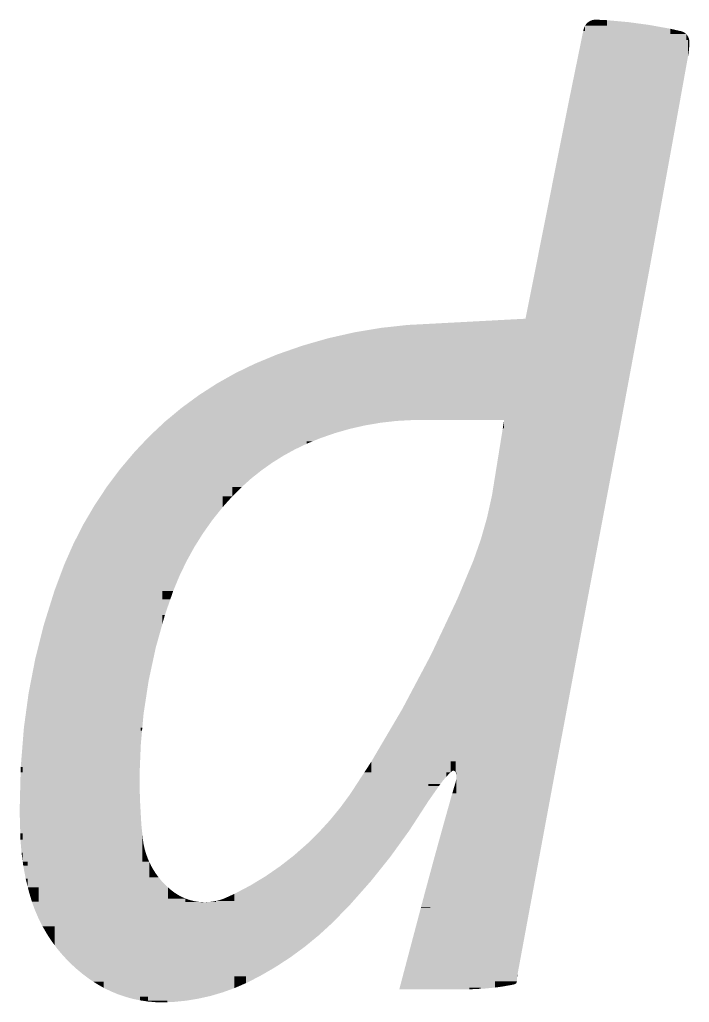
# Model space of a CAD drawing. Extents: x 149 to 8866, y 149 to 4853.
# Drawn here: x 5353.22 to 5380.4, y 4692.67 to 4732.54 of the extents above; entities that cross this region are included whole.
import ezdxf

# ---------------------------------------------------------------- set-up
doc = ezdxf.new("R2010")
doc.units = 0
doc.layers.add('L1D0', color=1, linetype='CONTINUOUS')

msp = doc.modelspace()

# ---------------------------------------------------------------- linework, layer by layer
at = {"layer": 'L1D0'}
for points in [[(5376.194, 4732.338), (5376.226, 4732.379), (5376.262, 4732.338), (5376.262, 4732.415)], [(5376.262, 4732.415), (5376.303, 4732.448), (5376.346, 4732.415), (5376.346, 4732.476)], [(5376.262, 4732.295), (5376.262, 4732.415), (5376.618, 4732.295), (5376.618, 4732.415)], [(5376.346, 4732.476), (5376.392, 4732.5), (5376.49, 4732.476), (5376.49, 4732.5)], [(5376.346, 4732.415), (5376.346, 4732.476), (5376.618, 4732.415), (5376.618, 4732.476)], [(5376.392, 4732.5), (5376.44, 4732.519), (5376.49, 4732.5), (5376.49, 4732.533)], [(5376.49, 4732.533), (5376.541, 4732.541), (5376.541, 4732.533)], [(5376.49, 4732.476), (5376.49, 4732.533), (5376.618, 4732.476), (5376.618, 4732.533)], [(5376.541, 4732.533), (5376.541, 4732.541), (5376.592, 4732.533), (5376.592, 4732.544)], [(5376.592, 4732.533), (5376.592, 4732.544), (5376.618, 4732.533), (5376.618, 4732.543)], [(5376.618, 4732.295), (5376.618, 4732.543), (5377.053, 4732.295), (5377.053, 4732.523)], [(5377.053, 4732.386), (5377.053, 4732.523), (5378.35, 4732.386), (5377.919, 4732.444)], [(5375.884, 4731.065), (5376.092, 4732.084), (5378.35, 4731.065), (5378.35, 4732.084)], [(5376.092, 4732.084), (5376.097, 4732.108), (5376.166, 4732.084), (5376.166, 4732.108)], [(5376.097, 4732.108), (5376.11, 4732.155), (5376.166, 4732.108), (5376.166, 4732.155)], [(5376.11, 4732.155), (5376.124, 4732.202), (5376.166, 4732.155), (5376.166, 4732.202)], [(5376.124, 4732.202), (5376.134, 4732.225), (5376.166, 4732.202), (5376.166, 4732.225)], [(5376.134, 4732.225), (5376.143, 4732.249), (5376.166, 4732.225), (5376.166, 4732.249)], [(5376.143, 4732.249), (5376.166, 4732.295), (5376.166, 4732.249)], [(5376.166, 4732.295), (5376.194, 4732.338), (5376.262, 4732.295), (5376.262, 4732.338)], [(5376.166, 4732.084), (5376.166, 4732.295), (5377.053, 4732.084), (5377.053, 4732.295)], [(5377.053, 4732.084), (5377.053, 4732.386), (5378.35, 4732.084), (5378.35, 4732.386)], [(5378.35, 4732.173), (5378.35, 4732.386), (5379.634, 4732.173), (5378.78, 4732.328)], [(5378.35, 4731.715), (5378.35, 4732.173), (5379.634, 4731.715), (5379.634, 4732.173)], [(5379.634, 4732.072), (5379.634, 4732.173), (5380.079, 4732.072), (5380.056, 4732.077)], [(5379.634, 4731.957), (5379.634, 4732.072), (5380.079, 4731.957), (5380.079, 4732.072)], [(5380.079, 4732.039), (5380.079, 4732.072), (5380.163, 4732.039), (5380.122, 4732.058)], [(5380.079, 4732.015), (5380.079, 4732.039), (5380.203, 4732.015), (5380.163, 4732.039)], [(5380.079, 4731.957), (5380.079, 4732.015), (5380.203, 4731.957), (5380.203, 4732.015)], [(5380.203, 4731.957), (5380.203, 4732.015), (5380.273, 4731.957), (5380.24, 4731.988)], [(5378.35, 4731.065), (5378.35, 4731.715), (5380.348, 4731.065), (5380.348, 4731.715)], [(5379.634, 4731.715), (5379.634, 4731.957), (5380.273, 4731.715), (5380.273, 4731.957)], [(5380.273, 4731.886), (5380.273, 4731.957), (5380.331, 4731.886), (5380.304, 4731.923)], [(5380.273, 4731.846), (5380.273, 4731.886), (5380.353, 4731.846), (5380.331, 4731.886)], [(5380.273, 4731.804), (5380.273, 4731.846), (5380.372, 4731.804), (5380.353, 4731.846)], [(5380.273, 4731.76), (5380.273, 4731.804), (5380.386, 4731.76), (5380.372, 4731.804)], [(5380.273, 4731.715), (5380.273, 4731.76), (5380.395, 4731.715), (5380.386, 4731.76)], [(5380.348, 4731.67), (5380.348, 4731.715), (5380.4, 4731.67), (5380.395, 4731.715)], [(5380.348, 4731.55), (5380.348, 4731.67), (5380.4, 4731.55), (5380.4, 4731.67)], [(5380.348, 4731.355), (5380.348, 4731.55), (5380.388, 4731.355), (5380.4, 4731.55)], [(5380.348, 4731.065), (5380.348, 4731.355), (5380.365, 4731.161), (5380.388, 4731.355)], [(5375.746, 4730.392), (5375.884, 4731.065), (5380.226, 4730.392), (5380.348, 4731.065)], [(5375.55, 4729.433), (5375.746, 4730.392), (5380.053, 4729.433), (5380.226, 4730.392)], [(5375.336, 4728.371), (5375.357, 4728.474), (5375.55, 4728.371), (5375.55, 4729.433)], [(5375.55, 4728.371), (5375.55, 4729.433), (5379.861, 4728.371), (5380.053, 4729.433)], [(5375.132, 4727.352), (5375.336, 4728.371), (5379.676, 4727.352), (5379.861, 4728.371)], [(5374.909, 4726.23), (5375.132, 4727.352), (5379.472, 4726.23), (5379.676, 4727.352)], [(5374.799, 4725.677), (5374.909, 4726.23), (5379.372, 4725.677), (5379.472, 4726.23)], [(5374.187, 4722.603), (5374.799, 4725.677), (5378.813, 4722.603), (5379.372, 4725.677)], [(5373.75, 4720.41), (5374.187, 4722.603), (5378.405, 4720.41), (5378.813, 4722.603)], [(5367.877, 4720.037), (5368.959, 4720.156), (5369.502, 4720.037), (5369.502, 4720.184)], [(5369.502, 4719.532), (5369.502, 4720.184), (5373.75, 4719.532), (5373.75, 4720.41)], [(5373.75, 4719.532), (5373.75, 4720.41), (5378.242, 4719.532), (5378.405, 4720.41)], [(5364.695, 4719.316), (5365.741, 4719.616), (5366.803, 4719.316), (5366.803, 4719.857)], [(5366.803, 4719.316), (5366.803, 4719.857), (5367.877, 4719.316), (5367.877, 4720.037)], [(5367.877, 4719.316), (5367.877, 4720.037), (5369.502, 4719.316), (5369.502, 4720.037)], [(5363.164, 4718.749), (5363.667, 4718.958), (5364.695, 4718.749), (5364.695, 4719.316)], [(5364.695, 4717.309), (5364.695, 4719.316), (5369.502, 4717.309), (5369.502, 4719.316)], [(5369.502, 4717.309), (5369.502, 4719.532), (5377.828, 4717.309), (5378.242, 4719.532)], [(5361.982, 4718.205), (5362.763, 4718.583), (5363.164, 4718.205), (5363.164, 4718.749)], [(5363.164, 4718.205), (5363.164, 4718.749), (5364.695, 4718.205), (5364.695, 4718.749)], [(5360.495, 4717.309), (5361.225, 4717.779), (5361.982, 4717.309), (5361.982, 4718.205)], [(5361.982, 4717.309), (5361.982, 4718.205), (5364.695, 4717.309), (5364.695, 4718.205)], [(5359.197, 4716.3), (5359.795, 4716.796), (5360.495, 4716.3), (5360.495, 4717.309)], [(5360.495, 4715.558), (5360.495, 4717.309), (5365.41, 4715.558), (5365.41, 4717.309)], [(5365.41, 4716.297), (5365.41, 4717.309), (5369.148, 4716.297), (5369.148, 4717.309)], [(5369.148, 4716.297), (5369.148, 4717.309), (5369.467, 4716.297), (5369.467, 4717.309)], [(5369.467, 4716.297), (5369.467, 4717.309), (5372.459, 4716.3), (5372.459, 4717.309)], [(5372.459, 4716.3), (5372.459, 4717.309), (5372.883, 4716.3), (5372.883, 4717.309)], [(5372.883, 4715.956), (5372.883, 4717.309), (5377.576, 4715.956), (5377.828, 4717.309)], [(5358.492, 4715.648), (5359.126, 4716.241), (5359.197, 4715.648), (5359.197, 4716.3)], [(5359.197, 4715.648), (5359.197, 4716.3), (5360.495, 4715.648), (5360.495, 4716.3)], [(5365.41, 4715.942), (5365.41, 4716.297), (5366.625, 4715.942), (5366.625, 4716.297)], [(5366.625, 4715.942), (5366.625, 4716.297), (5367.248, 4716.084), (5367.248, 4716.297)], [(5367.248, 4716.084), (5367.248, 4716.297), (5367.877, 4716.19), (5367.877, 4716.297)], [(5367.877, 4716.19), (5367.877, 4716.297), (5368.511, 4716.262), (5368.511, 4716.297)], [(5368.511, 4716.262), (5368.511, 4716.297), (5369.148, 4716.297)], [(5372.827, 4715.956), (5372.883, 4716.3), (5372.883, 4715.956)], [(5365.41, 4715.558), (5365.41, 4715.942), (5366.012, 4715.767), (5366.625, 4715.942)], [(5372.459, 4713.675), (5372.827, 4715.956), (5377.145, 4713.675), (5377.576, 4715.956)], [(5357.304, 4714.318), (5357.885, 4715.006), (5358.194, 4714.318), (5358.194, 4715.333)], [(5358.194, 4715.333), (5358.492, 4715.648), (5360.495, 4715.333), (5360.495, 4715.648)], [(5358.194, 4714.318), (5358.194, 4715.333), (5361.852, 4714.318), (5361.852, 4715.333)], [(5360.495, 4715.333), (5360.495, 4715.558), (5364.863, 4715.333), (5364.863, 4715.558)], [(5361.852, 4714.851), (5361.852, 4715.333), (5363.924, 4714.851), (5363.924, 4715.333)], [(5363.924, 4714.851), (5363.924, 4715.333), (5364.39, 4715.107), (5364.863, 4715.333)], [(5364.863, 4715.437), (5364.863, 4715.558), (5365.115, 4715.437), (5365.41, 4715.558)], [(5364.863, 4715.333), (5364.863, 4715.437), (5364.869, 4715.336), (5365.115, 4715.437)], [(5361.852, 4714.262), (5361.852, 4714.851), (5363.04, 4714.262), (5363.04, 4714.851)], [(5363.04, 4714.262), (5363.04, 4714.851), (5363.474, 4714.569), (5363.924, 4714.851)], [(5356.5, 4713.203), (5356.762, 4713.597), (5357.304, 4713.203), (5357.304, 4714.318)], [(5357.304, 4713.203), (5357.304, 4714.318), (5361.852, 4713.203), (5361.852, 4714.318)], [(5361.852, 4713.932), (5361.852, 4714.262), (5362.624, 4713.932), (5363.04, 4714.262)], [(5361.852, 4713.578), (5361.852, 4713.932), (5362.228, 4713.578), (5362.624, 4713.932)], [(5372.19, 4712.344), (5372.387, 4713.228), (5372.459, 4712.344), (5372.459, 4713.675)], [(5372.459, 4712.344), (5372.459, 4713.675), (5376.893, 4712.344), (5376.893, 4713.675)], [(5376.893, 4712.344), (5376.893, 4713.675), (5376.9, 4712.381), (5377.145, 4713.675)], [(5361.852, 4713.203), (5361.852, 4713.578), (5362.228, 4713.578)], [(5355.808, 4712.071), (5356.264, 4712.848), (5356.5, 4712.071), (5356.5, 4713.203)], [(5356.5, 4712.071), (5356.5, 4713.203), (5360.387, 4712.071), (5360.387, 4713.203)], [(5360.387, 4712.758), (5360.387, 4713.203), (5361.453, 4712.758), (5361.453, 4713.203)], [(5361.453, 4712.758), (5361.453, 4713.203), (5361.674, 4713.006), (5361.852, 4713.203)], [(5360.387, 4712.239), (5360.387, 4712.758), (5361.039, 4712.239), (5361.453, 4712.758)], [(5360.387, 4711.269), (5360.387, 4712.239), (5360.656, 4711.698), (5361.039, 4712.239)], [(5371.942, 4711.472), (5372.19, 4712.344), (5376.728, 4711.472), (5376.893, 4712.344)], [(5355.398, 4711.269), (5355.808, 4712.071), (5360.387, 4711.269), (5360.387, 4712.071)], [(5371.469, 4710.2), (5371.643, 4710.617), (5371.942, 4710.2), (5371.942, 4711.472)], [(5371.942, 4710.2), (5371.942, 4711.472), (5376.488, 4710.2), (5376.728, 4711.472)], [(5355.035, 4710.446), (5355.398, 4711.269), (5359.45, 4710.446), (5359.45, 4711.269)], [(5359.45, 4711.136), (5359.45, 4711.269), (5360.303, 4711.136), (5360.387, 4711.269)], [(5359.45, 4710.554), (5359.45, 4711.136), (5359.983, 4710.554), (5360.303, 4711.136)], [(5359.45, 4709.359), (5359.45, 4710.554), (5359.696, 4709.956), (5359.983, 4710.554)], [(5354.627, 4709.359), (5354.877, 4710.025), (5355.035, 4709.359), (5355.035, 4710.446)], [(5355.035, 4709.359), (5355.035, 4710.446), (5359.45, 4709.359), (5359.45, 4710.446)], [(5370.881, 4708.821), (5370.986, 4709.044), (5371.469, 4708.821), (5371.469, 4710.2)], [(5371.469, 4708.821), (5371.469, 4710.2), (5376.227, 4708.821), (5376.488, 4710.2)], [(5354.203, 4708.002), (5354.627, 4709.359), (5359.005, 4708.002), (5359.005, 4709.359)], [(5359.005, 4709.342), (5359.005, 4709.359), (5359.443, 4709.342), (5359.45, 4709.359)], [(5359.005, 4709.029), (5359.005, 4709.342), (5359.335, 4709.029), (5359.443, 4709.342)], [(5359.005, 4708.382), (5359.005, 4709.029), (5359.111, 4708.382), (5359.335, 4709.029)], [(5369.918, 4706.78), (5370.881, 4708.821), (5375.844, 4706.78), (5376.227, 4708.821)], [(5359.005, 4708.002), (5359.005, 4708.382), (5359.111, 4708.382)], [(5353.966, 4707.064), (5354.203, 4708.002), (5358.742, 4707.064), (5359.005, 4708.002)], [(5353.681, 4705.727), (5353.855, 4706.625), (5353.966, 4705.727), (5353.966, 4707.064)], [(5353.966, 4705.727), (5353.966, 4707.064), (5358.454, 4705.727), (5358.454, 4707.064)], [(5358.454, 4705.727), (5358.454, 4707.064), (5358.742, 4707.064)], [(5369.332, 4705.674), (5369.918, 4706.78), (5375.636, 4705.674), (5375.844, 4706.78)], [(5353.467, 4704.373), (5353.584, 4705.23), (5353.681, 4704.373), (5353.681, 4705.727)], [(5353.681, 4704.373), (5353.681, 4705.727), (5358.247, 4704.373), (5358.454, 4705.727)], [(5368.753, 4704.581), (5369.332, 4705.674), (5369.332, 4704.581)], [(5369.332, 4704.581), (5369.332, 4705.674), (5375.431, 4704.581), (5375.431, 4705.674)], [(5375.431, 4704.581), (5375.431, 4705.674), (5375.558, 4705.26), (5375.636, 4705.674)], [(5367.498, 4702.448), (5368.753, 4704.581), (5370.92, 4702.448), (5370.92, 4704.581)], [(5370.92, 4702.235), (5370.92, 4704.581), (5374.99, 4702.235), (5375.431, 4704.581)], [(5353.391, 4703.821), (5353.467, 4704.373), (5358.198, 4703.821), (5358.247, 4704.373)], [(5353.335, 4703.113), (5353.391, 4703.821), (5358.135, 4703.113), (5358.135, 4703.821)], [(5358.135, 4703.692), (5358.135, 4703.821), (5358.186, 4703.692), (5358.198, 4703.821)], [(5358.135, 4703.113), (5358.135, 4703.692), (5358.137, 4703.151), (5358.186, 4703.692)], [(5353.263, 4702.22), (5353.335, 4703.113), (5353.335, 4702.22)], [(5353.335, 4702), (5353.335, 4703.113), (5358.091, 4702), (5358.091, 4703.113)], [(5358.091, 4702.065), (5358.091, 4703.113), (5358.135, 4703.113)], [(5353.259, 4702.065), (5353.263, 4702.22), (5353.335, 4702.065), (5353.335, 4702.22)], [(5367.207, 4702), (5367.498, 4702.448), (5367.498, 4702)], [(5367.498, 4702), (5367.498, 4702.448), (5370.707, 4702), (5370.707, 4702.448)], [(5370.707, 4702.067), (5370.707, 4702.448), (5370.803, 4702.067), (5370.803, 4702.448)], [(5370.803, 4702.068), (5370.803, 4702.448), (5370.92, 4702.068), (5370.92, 4702.448)], [(5370.92, 4702), (5370.92, 4702.235), (5374.946, 4702), (5374.99, 4702.235)], [(5353.232, 4700.978), (5353.257, 4702), (5358.097, 4700.978), (5358.091, 4702)], [(5353.257, 4702), (5353.259, 4702.065), (5353.335, 4702), (5353.335, 4702.065)], [(5366.823, 4701.41), (5367.207, 4702), (5369.801, 4701.41), (5369.801, 4702)], [(5369.801, 4701.833), (5369.801, 4702), (5370.542, 4701.833), (5370.542, 4702)], [(5369.801, 4701.685), (5369.801, 4701.833), (5370.413, 4701.685), (5370.542, 4701.833)], [(5370.542, 4701.833), (5370.542, 4702), (5370.678, 4701.973), (5370.707, 4702)], [(5370.707, 4702.048), (5370.707, 4702.067), (5370.759, 4702.048), (5370.759, 4702.067)], [(5370.707, 4702.04), (5370.707, 4702.048), (5370.75, 4702.04), (5370.759, 4702.048)], [(5370.707, 4702), (5370.707, 4702.04), (5370.75, 4702.04)], [(5370.759, 4702.048), (5370.759, 4702.067), (5370.78, 4702.06), (5370.803, 4702.067)], [(5370.803, 4702.067), (5370.803, 4702.068), (5370.828, 4702.068)], [(5370.874, 4702.054), (5370.851, 4702.064), (5370.874, 4702.068), (5370.828, 4702.068)], [(5370.874, 4702.054), (5370.874, 4702.068), (5370.92, 4702.054), (5370.92, 4702.068)], [(5370.893, 4702.04), (5370.874, 4702.054), (5370.92, 4702.04), (5370.92, 4702.054)], [(5370.92, 4702), (5370.909, 4702.021), (5370.92, 4702.04), (5370.893, 4702.04)], [(5370.923, 4701.988), (5370.92, 4702), (5370.944, 4701.988), (5370.944, 4702)], [(5370.929, 4701.961), (5370.923, 4701.988), (5370.944, 4701.961), (5370.944, 4701.988)], [(5370.938, 4701.905), (5370.929, 4701.961), (5370.944, 4701.905), (5370.944, 4701.961)], [(5370.932, 4701.682), (5370.94, 4701.737), (5370.944, 4701.682), (5370.944, 4701.793)], [(5370.944, 4701.793), (5370.943, 4701.849), (5370.944, 4701.905), (5370.938, 4701.905)], [(5370.944, 4701.153), (5370.944, 4702), (5374.789, 4701.153), (5374.946, 4702)], [(5366.418, 4700.826), (5366.639, 4701.128), (5366.823, 4700.826), (5366.823, 4701.41)], [(5366.823, 4700.826), (5366.823, 4701.41), (5369.801, 4700.826), (5369.801, 4701.41)], [(5369.801, 4701.531), (5369.801, 4701.685), (5370.293, 4701.531), (5370.413, 4701.685)], [(5369.801, 4701.451), (5369.801, 4701.531), (5370.237, 4701.451), (5370.293, 4701.531)], [(5369.801, 4700.826), (5369.801, 4701.451), (5370.237, 4701.451)], [(5370.778, 4701.153), (5370.912, 4701.6), (5370.944, 4701.153), (5370.944, 4701.6)], [(5370.912, 4701.6), (5370.92, 4701.627), (5370.944, 4701.6), (5370.944, 4701.627)], [(5370.92, 4701.627), (5370.932, 4701.682), (5370.944, 4701.627), (5370.944, 4701.682)], [(5353.244, 4699.533), (5353.218, 4700.429), (5353.244, 4700.978), (5353.232, 4700.978)], [(5353.244, 4699.533), (5353.244, 4700.978), (5358.097, 4699.533), (5358.097, 4700.978)], [(5358.097, 4699.533), (5358.097, 4700.978), (5358.194, 4699.533), (5358.157, 4699.893)], [(5370.466, 4700.046), (5370.651, 4700.704), (5370.778, 4700.046), (5370.778, 4701.153)], [(5370.778, 4700.046), (5370.778, 4701.153), (5374.583, 4700.046), (5374.789, 4701.153)], [(5365.812, 4700.061), (5366.24, 4700.583), (5366.418, 4700.061), (5366.418, 4700.826)], [(5366.418, 4700.186), (5366.418, 4700.826), (5369.386, 4700.186), (5369.801, 4700.826)], [(5366.418, 4699.643), (5366.418, 4700.186), (5369.033, 4699.643), (5369.386, 4700.186)], [(5365.429, 4699.643), (5365.812, 4700.061), (5366.418, 4699.643), (5366.418, 4700.061)], [(5370.234, 4699.209), (5370.283, 4699.387), (5370.466, 4699.209), (5370.466, 4700.046)], [(5370.466, 4699.209), (5370.466, 4700.046), (5374.428, 4699.209), (5374.583, 4700.046)], [(5353.251, 4699.268), (5353.244, 4699.533), (5353.344, 4699.268), (5353.344, 4699.533)], [(5353.344, 4698.374), (5353.344, 4699.533), (5358.194, 4698.374), (5358.194, 4699.533)], [(5358.194, 4699.261), (5358.194, 4699.533), (5358.222, 4699.261), (5358.212, 4699.352)], [(5364.875, 4699.091), (5365.357, 4699.564), (5365.429, 4699.091), (5365.429, 4699.643)], [(5365.429, 4698.631), (5365.429, 4699.643), (5368.303, 4698.631), (5369.033, 4699.643)], [(5353.295, 4698.74), (5353.251, 4699.268), (5353.344, 4698.74), (5353.344, 4699.268)], [(5358.194, 4699.078), (5358.194, 4699.261), (5358.251, 4699.078), (5358.222, 4699.261)], [(5358.194, 4698.897), (5358.194, 4699.078), (5358.292, 4698.897), (5358.251, 4699.078)], [(5364.621, 4698.869), (5364.875, 4699.091), (5365.429, 4698.869), (5365.429, 4699.091)], [(5369.883, 4697.926), (5370.081, 4698.657), (5370.234, 4697.926), (5370.234, 4699.209)], [(5370.234, 4697.926), (5370.234, 4699.209), (5374.19, 4697.926), (5374.428, 4699.209)], [(5353.344, 4698.374), (5353.295, 4698.74), (5353.344, 4698.74)], [(5358.194, 4698.72), (5358.194, 4698.897), (5358.343, 4698.72), (5358.292, 4698.897)], [(5358.194, 4698.545), (5358.194, 4698.72), (5358.405, 4698.545), (5358.343, 4698.72)], [(5358.194, 4698.374), (5358.194, 4698.545), (5358.476, 4698.374), (5358.405, 4698.545)], [(5363.783, 4698.19), (5364.351, 4698.631), (5364.351, 4698.19)], [(5364.351, 4698.631), (5364.621, 4698.869), (5365.429, 4698.631), (5365.429, 4698.869)], [(5364.351, 4697.582), (5364.351, 4698.631), (5367.467, 4697.582), (5367.467, 4698.631)], [(5367.467, 4697.582), (5367.467, 4698.631), (5368.276, 4698.593), (5368.303, 4698.631)], [(5353.365, 4698.215), (5353.344, 4698.374), (5353.55, 4698.215), (5353.55, 4698.374)], [(5353.463, 4697.694), (5353.365, 4698.215), (5353.55, 4697.694), (5353.55, 4698.215)], [(5353.55, 4697.338), (5353.55, 4698.374), (5358.476, 4697.338), (5358.476, 4698.374)], [(5358.476, 4698.209), (5358.476, 4698.374), (5358.557, 4698.209)], [(5358.476, 4698.048), (5358.476, 4698.209), (5358.649, 4698.048), (5358.557, 4698.209)], [(5363.191, 4697.782), (5363.783, 4698.19), (5364.351, 4697.782), (5364.351, 4698.19)], [(5358.476, 4697.892), (5358.476, 4698.048), (5358.749, 4697.892), (5358.649, 4698.048)], [(5358.476, 4697.743), (5358.476, 4697.892), (5358.859, 4697.743), (5358.749, 4697.892)], [(5358.476, 4697.6), (5358.476, 4697.743), (5358.977, 4697.6), (5358.859, 4697.743)], [(5362.86, 4697.582), (5363.191, 4697.782), (5364.351, 4697.582), (5364.351, 4697.782)], [(5369.693, 4697.226), (5369.883, 4697.926), (5369.883, 4697.226)], [(5369.883, 4696.505), (5369.883, 4697.926), (5373.926, 4696.505), (5374.19, 4697.926)], [(5353.55, 4697.338), (5353.463, 4697.694), (5353.55, 4697.694)], [(5353.589, 4697.179), (5353.55, 4697.338), (5353.985, 4697.179), (5353.985, 4697.338)], [(5353.985, 4696.078), (5353.985, 4697.338), (5359.237, 4696.078), (5359.237, 4697.338)], [(5358.476, 4697.465), (5358.476, 4697.6), (5359.103, 4697.465), (5358.977, 4697.6)], [(5358.476, 4697.338), (5358.476, 4697.465), (5359.237, 4697.338), (5359.103, 4697.465)], [(5359.237, 4697.218), (5359.237, 4697.338), (5359.378, 4697.218)], [(5361.938, 4697.075), (5362.575, 4697.41), (5362.86, 4697.075), (5362.86, 4697.582)], [(5362.86, 4696.613), (5362.86, 4697.582), (5366.609, 4696.613), (5367.467, 4697.582)], [(5353.665, 4696.925), (5353.589, 4697.179), (5353.985, 4696.925), (5353.985, 4697.179)], [(5353.717, 4696.751), (5353.665, 4696.925), (5353.985, 4696.751), (5353.985, 4696.925)], [(5359.237, 4697.163), (5359.237, 4697.218), (5359.453, 4697.163), (5359.378, 4697.218)], [(5359.237, 4697.124), (5359.237, 4697.163), (5359.503, 4697.124), (5359.453, 4697.163)], [(5359.237, 4697.055), (5359.237, 4697.124), (5359.609, 4697.055), (5359.503, 4697.124)], [(5359.237, 4696.885), (5359.237, 4697.055), (5359.609, 4696.885), (5359.609, 4697.055)], [(5359.609, 4696.991), (5359.609, 4697.055), (5359.718, 4696.991)], [(5359.609, 4696.935), (5359.609, 4696.991), (5359.831, 4696.935), (5359.718, 4696.991)], [(5359.609, 4696.885), (5359.609, 4696.935), (5359.831, 4696.885), (5359.831, 4696.935)], [(5359.831, 4696.885), (5359.831, 4696.935), (5359.947, 4696.885)], [(5361.553, 4696.9), (5361.611, 4696.927), (5361.938, 4696.9), (5361.938, 4696.927)], [(5361.611, 4696.927), (5361.938, 4697.075), (5361.938, 4696.927)], [(5361.938, 4696.613), (5361.938, 4697.075), (5362.86, 4696.613), (5362.86, 4697.075)], [(5369.507, 4696.525), (5369.693, 4697.226), (5369.883, 4696.525), (5369.883, 4697.226)], [(5353.985, 4696.078), (5353.841, 4696.41), (5353.985, 4696.751), (5353.717, 4696.751)], [(5359.237, 4696.742), (5359.237, 4696.885), (5359.947, 4696.742), (5359.947, 4696.885)], [(5359.237, 4694.992), (5359.237, 4696.742), (5360.562, 4694.992), (5360.562, 4696.742)], [(5359.947, 4696.806), (5359.947, 4696.885), (5360.188, 4696.806), (5360.066, 4696.841)], [(5359.947, 4696.742), (5359.947, 4696.806), (5360.188, 4696.742), (5360.188, 4696.806)], [(5360.188, 4696.742), (5360.188, 4696.806), (5360.311, 4696.742), (5360.311, 4696.777)], [(5360.311, 4696.742), (5360.311, 4696.777), (5360.562, 4696.742), (5360.436, 4696.756)], [(5360.562, 4696.736), (5360.562, 4696.742), (5360.689, 4696.736)], [(5360.562, 4694.992), (5360.562, 4696.736), (5360.815, 4694.992), (5360.815, 4696.736)], [(5360.689, 4696.736), (5360.815, 4696.737), (5360.815, 4696.736)], [(5360.815, 4696.737), (5360.941, 4696.746), (5360.941, 4696.737)], [(5360.815, 4694.992), (5360.815, 4696.737), (5361.191, 4694.992), (5361.191, 4696.737)], [(5360.941, 4696.737), (5360.941, 4696.746), (5361.067, 4696.737), (5361.067, 4696.762)], [(5361.067, 4696.737), (5361.067, 4696.762), (5361.191, 4696.737), (5361.191, 4696.786)], [(5361.191, 4696.786), (5361.314, 4696.817), (5361.314, 4696.786)], [(5361.191, 4694.992), (5361.191, 4696.786), (5361.938, 4694.992), (5361.938, 4696.786)], [(5361.314, 4696.786), (5361.314, 4696.817), (5361.435, 4696.786), (5361.435, 4696.855)], [(5361.435, 4696.855), (5361.553, 4696.9), (5361.553, 4696.855)], [(5361.435, 4696.786), (5361.435, 4696.855), (5361.553, 4696.786), (5361.553, 4696.855)], [(5361.553, 4696.786), (5361.553, 4696.9), (5361.938, 4696.786), (5361.938, 4696.9)], [(5361.938, 4695.395), (5361.938, 4696.613), (5365.361, 4695.395), (5365.361, 4696.613)], [(5365.361, 4696.15), (5365.361, 4696.613), (5366.156, 4696.15), (5366.609, 4696.613)], [(5369.502, 4696.505), (5369.507, 4696.525), (5369.883, 4696.505), (5369.883, 4696.525)], [(5365.361, 4695.889), (5365.361, 4696.15), (5365.9, 4695.889), (5366.156, 4696.15)], [(5368.786, 4693.801), (5369.502, 4696.505), (5373.425, 4693.801), (5373.926, 4696.505)], [(5354.148, 4695.754), (5353.985, 4696.078), (5354.638, 4695.754), (5354.638, 4696.078)], [(5354.33, 4695.44), (5354.148, 4695.754), (5354.638, 4695.44), (5354.638, 4695.754)], [(5354.638, 4694.992), (5354.638, 4696.078), (5359.237, 4694.992), (5359.237, 4696.078)], [(5365.361, 4695.395), (5365.361, 4695.889), (5365.9, 4695.889)], [(5354.638, 4694.992), (5354.529, 4695.137), (5354.638, 4695.44), (5354.33, 4695.44)], [(5361.938, 4694.498), (5361.938, 4695.395), (5364.206, 4694.498), (5364.206, 4695.395)], [(5364.206, 4694.498), (5364.206, 4695.395), (5364.795, 4694.93), (5365.361, 4695.395)], [(5354.746, 4694.846), (5354.638, 4694.992), (5355.773, 4694.846), (5355.773, 4694.992)], [(5355.773, 4693.824), (5355.773, 4694.992), (5358.421, 4693.824), (5358.421, 4694.992)], [(5358.421, 4693.25), (5358.421, 4694.992), (5361.938, 4693.25), (5361.938, 4694.992)], [(5354.98, 4694.569), (5354.746, 4694.846), (5355.773, 4694.569), (5355.773, 4694.846)], [(5355.229, 4694.305), (5354.98, 4694.569), (5355.773, 4694.305), (5355.773, 4694.569)], [(5355.773, 4693.824), (5355.494, 4694.057), (5355.773, 4694.305), (5355.229, 4694.305)], [(5361.938, 4694.098), (5361.938, 4694.498), (5363.592, 4694.098), (5364.206, 4694.498)], [(5356.064, 4693.607), (5355.773, 4693.824), (5356.622, 4693.607), (5356.622, 4693.824)], [(5356.622, 4693.265), (5356.622, 4693.824), (5358.421, 4693.265), (5358.421, 4693.824)], [(5361.938, 4693.732), (5361.938, 4694.098), (5362.96, 4693.732), (5363.592, 4694.098)], [(5361.938, 4693.452), (5361.938, 4693.732), (5362.406, 4693.452), (5362.406, 4693.732)], [(5362.406, 4693.452), (5362.406, 4693.732), (5362.633, 4693.567), (5362.96, 4693.732)], [(5368.627, 4693.2), (5368.786, 4693.801), (5371.472, 4693.2), (5371.472, 4693.801)], [(5371.472, 4693.271), (5371.472, 4693.801), (5372.508, 4693.271), (5372.508, 4693.801)], [(5372.508, 4693.521), (5372.508, 4693.801), (5373.4, 4693.521), (5373.4, 4693.801)], [(5373.4, 4693.757), (5373.4, 4693.801), (5373.416, 4693.757), (5373.425, 4693.801)], [(5373.4, 4693.668), (5373.4, 4693.757), (5373.406, 4693.668), (5373.416, 4693.757)], [(5356.216, 4693.508), (5356.064, 4693.607), (5356.622, 4693.508), (5356.622, 4693.607)], [(5356.622, 4693.265), (5356.348, 4693.422), (5356.622, 4693.508), (5356.216, 4693.508)], [(5361.938, 4693.25), (5361.938, 4693.452), (5362.406, 4693.452)], [(5372.508, 4693.319), (5372.508, 4693.521), (5372.848, 4693.319), (5372.848, 4693.521)], [(5372.848, 4693.416), (5372.848, 4693.521), (5373.33, 4693.416), (5373.33, 4693.521)], [(5372.848, 4693.319), (5372.848, 4693.416), (5373.145, 4693.372), (5373.145, 4693.416)], [(5373.145, 4693.372), (5373.145, 4693.416), (5373.293, 4693.402), (5373.293, 4693.416)], [(5373.293, 4693.402), (5373.293, 4693.416), (5373.306, 4693.405), (5373.33, 4693.416)], [(5373.33, 4693.495), (5373.33, 4693.521), (5373.395, 4693.495), (5373.4, 4693.521)], [(5373.33, 4693.471), (5373.33, 4693.495), (5373.385, 4693.471), (5373.395, 4693.495)], [(5373.33, 4693.449), (5373.33, 4693.471), (5373.371, 4693.449), (5373.385, 4693.471)], [(5373.33, 4693.416), (5373.33, 4693.449), (5373.352, 4693.43), (5373.371, 4693.449)], [(5373.4, 4693.579), (5373.4, 4693.668), (5373.406, 4693.668)], [(5356.905, 4693.127), (5356.622, 4693.265), (5357.495, 4693.127), (5357.495, 4693.265)], [(5357.495, 4692.902), (5357.197, 4693.005), (5357.495, 4693.127), (5356.905, 4693.127)], [(5357.495, 4692.902), (5357.495, 4693.265), (5358.421, 4692.902), (5358.421, 4693.265)], [(5358.421, 4692.739), (5358.421, 4693.25), (5359.97, 4692.739), (5359.97, 4693.25)], [(5359.97, 4692.933), (5359.97, 4693.25), (5360.97, 4692.933), (5360.97, 4693.25)], [(5360.97, 4692.933), (5360.97, 4693.25), (5361.459, 4693.077), (5361.938, 4693.25)], [(5371.472, 4693.2), (5371.472, 4693.271), (5371.929, 4693.224), (5371.929, 4693.271)], [(5371.929, 4693.224), (5371.929, 4693.271), (5372.122, 4693.234), (5372.508, 4693.271)], [(5372.508, 4693.271), (5372.508, 4693.319), (5372.699, 4693.298), (5372.848, 4693.319)], [(5358.109, 4692.752), (5357.799, 4692.817), (5358.109, 4692.902), (5357.495, 4692.902)], [(5358.421, 4692.706), (5358.109, 4692.752), (5358.421, 4692.902), (5358.109, 4692.902)], [(5358.735, 4692.679), (5358.421, 4692.706), (5358.735, 4692.739), (5358.421, 4692.739)], [(5359.051, 4692.672), (5358.735, 4692.679), (5359.051, 4692.739), (5358.735, 4692.739)], [(5359.051, 4692.672), (5359.051, 4692.739), (5359.208, 4692.678), (5359.208, 4692.739)], [(5359.208, 4692.678), (5359.208, 4692.739), (5359.463, 4692.688), (5359.97, 4692.739)], [(5359.97, 4692.739), (5359.97, 4692.933), (5360.473, 4692.821), (5360.97, 4692.933)]]:
    msp.add_solid(points, dxfattribs=at)

doc.saveas('drawing.dxf')
